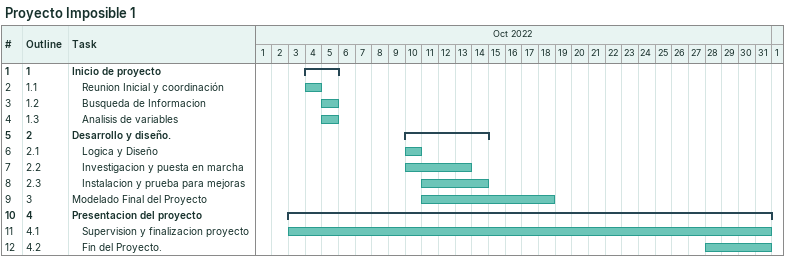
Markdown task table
Proyecto Imposible 1

| ID | WBS | Task | Start | Finish |
|---|---|---|---|---|
| 1 | 1 | **Inicio de proyecto** | 2022-10-04 | 2022-10-05 |
| 2 | 1.1 | Reunion Inicial y coordinación | 2022-10-04 | 2022-10-04 |
| 3 | 1.2 | Busqueda de Informacion | 2022-10-05 | 2022-10-05 |
| 4 | 1.3 | Analisis de variables | 2022-10-05 | 2022-10-05 |
| 5 | 2 | **Desarrollo y diseño.** | 2022-10-10 | 2022-10-14 |
| 6 | 2.1 | Logica y Diseño | 2022-10-10 | 2022-10-10 |
| 7 | 2.2 | Investigacion y puesta en marcha | 2022-10-10 | 2022-10-13 |
| 8 | 2.3 | Instalacion y prueba para mejoras | 2022-10-11 | 2022-10-14 |
| 9 | 3 | Modelado Final del Proyecto | 2022-10-11 | 2022-10-18 |
| 10 | 4 | **Presentacion del proyecto** | 2022-10-03 | 2022-10-31 |
| 11 | 4.1 | Supervision y finalizacion proyecto | 2022-10-03 | 2022-10-31 |
| 12 | 4.2 | Fin del Proyecto. | 2022-10-28 | 2022-10-31 |
